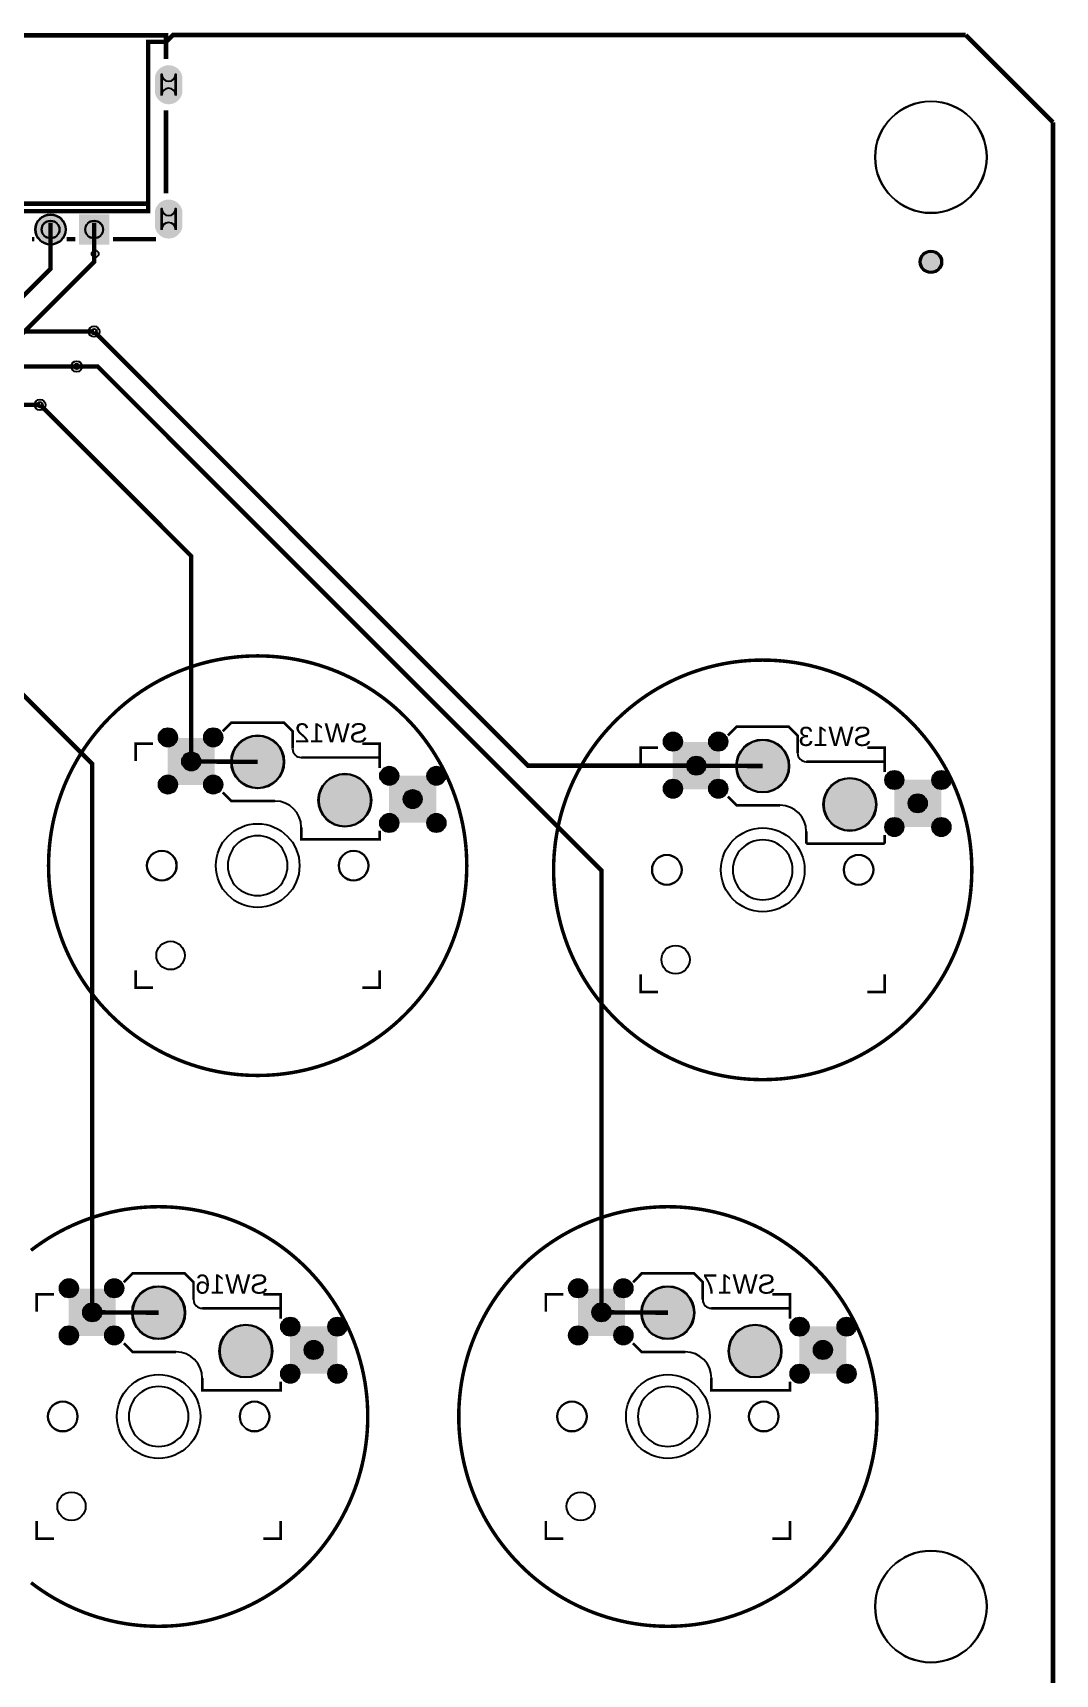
# Model space of a CAD drawing. Header units: millimetres. Extents: x 40 to 250, y -180 to -30.
# Drawn here: x 191.5 to 250.1, y -124 to -29.9 of the extents above; entities that cross this region are included whole.
import ezdxf

# ---------------------------------------------------------------- set-up
doc = ezdxf.new("R2010")
doc.units = ezdxf.units.MM
for name, color, linetype, true_color in [('BoardOutline', 7, 'Continuous', 0xff00ff), ('BottomLayer', 7, 'Continuous', 0x0000ff), ('BottomPasteMaskLayer', 7, 'Continuous', 0x800000), ('BottomSilkLayer', 7, 'Continuous', 0x808000), ('BottomSolderMaskLayer', 7, 'Continuous', 0xaa00ff), ('Document', 7, 'Continuous', 0xffffff), ('Hole', 7, 'Continuous', 0x222222), ('Multi-Layer', 7, 'Continuous', 0xc0c0c0), ('TopLayer', 7, 'Continuous', 0xff0000), ('TopPasteMaskLayer', 7, 'Continuous', 0x808080), ('TopSilkLayer', 7, 'Continuous', 0xffff00), ('TopSolderMaskLayer', 7, 'Continuous', 0x800080)]:
    doc.layers.add(name, color=color, linetype=linetype, true_color=true_color)
doc.styles.get("Standard").update_dxf_attribs({"font": 'arial.ttf'})

msp = doc.modelspace()

# ---------------------------------------------------------------- hatches: boundary and pattern name
at = {"layer": 'BottomLayer'}
for points in [[(201.871, -72.947), (199.271, -72.947), (199.271, -70.347), (201.871, -70.347)], [(230.841, -73.187), (228.241, -73.187), (228.241, -70.587), (230.841, -70.587)], [(214.571, -75.106), (211.971, -75.106), (211.971, -72.506), (214.571, -72.506)], [(243.541, -75.346), (240.941, -75.346), (240.941, -72.746), (243.541, -72.746)], [(196.191, -104.527), (193.591, -104.527), (193.591, -101.927), (196.191, -101.927)], [(225.402, -104.527), (222.801, -104.527), (222.801, -101.927), (225.402, -101.927)], [(208.891, -106.686), (206.291, -106.686), (206.291, -104.086), (208.891, -104.086)], [(238.101, -106.686), (235.501, -106.686), (235.501, -104.086), (238.101, -104.086)]]:
    msp.add_hatch(color=256, dxfattribs=at).paths.add_polyline_path(points)
at = {"layer": 'BottomPasteMaskLayer'}
for points in [[(201.871, -72.947), (199.271, -72.947), (199.271, -70.347), (201.871, -70.347)], [(230.841, -73.187), (228.241, -73.187), (228.241, -70.587), (230.841, -70.587)], [(214.571, -75.106), (211.971, -75.106), (211.971, -72.506), (214.571, -72.506)], [(243.541, -75.346), (240.941, -75.346), (240.941, -72.746), (243.541, -72.746)], [(196.191, -104.527), (193.591, -104.527), (193.591, -101.927), (196.191, -101.927)], [(225.402, -104.527), (222.801, -104.527), (222.801, -101.927), (225.402, -101.927)], [(208.891, -106.686), (206.291, -106.686), (206.291, -104.086), (208.891, -104.086)], [(238.101, -106.686), (235.501, -106.686), (235.501, -104.086), (238.101, -104.086)]]:
    msp.add_hatch(color=256, dxfattribs=at).paths.add_polyline_path(points)
at = {"layer": 'BottomSolderMaskLayer'}
for points in [[(200.05, -33.36, -0.785398), (198.5, -33.36), (198.5, -32.34, -0.785398), (200.05, -32.34)], [(200.05, -41.06, -0.785398), (198.5, -41.06), (198.5, -40.04, -0.785398), (200.05, -40.04)], [(191.625, -41.15, 1), (193.375, -41.15, 1)], [(195.875, -42.025), (194.125, -42.025), (194.125, -40.275), (195.875, -40.275)], [(242.35, -43, 1), (243.65, -43, 1)], [(198.706, -70.269, 1), (199.757, -70.269, 1)], [(201.922, -72.998), (199.221, -72.998), (199.221, -70.296), (201.922, -70.296)], [(201.306, -70.269, 1), (202.357, -70.269, 1)], [(202.856, -71.669, 1), (205.906, -71.669, 1)], [(227.676, -70.509, 1), (228.727, -70.509, 1)], [(230.892, -73.238), (228.191, -73.238), (228.191, -70.536), (230.892, -70.536)], [(230.276, -70.509, 1), (231.327, -70.509, 1)], [(231.826, -71.909, 1), (234.876, -71.909, 1)], [(200.046, -71.647, 1), (201.097, -71.647, 1)], [(229.016, -71.887, 1), (230.067, -71.887, 1)], [(198.706, -72.969, 1), (199.757, -72.969, 1)], [(201.306, -72.969, 1), (202.357, -72.969, 1)], [(207.856, -73.869, 1), (210.906, -73.869, 1)], [(211.406, -72.469, 1), (212.457, -72.469, 1)], [(214.622, -75.157), (211.921, -75.157), (211.921, -72.455), (214.622, -72.455)], [(214.106, -72.469, 1), (215.157, -72.469, 1)], [(240.376, -72.709, 1), (241.427, -72.709, 1)], [(243.076, -72.709, 1), (244.127, -72.709, 1)], [(212.746, -73.806, 1), (213.797, -73.806, 1)], [(227.676, -73.209, 1), (228.727, -73.209, 1)], [(230.276, -73.209, 1), (231.327, -73.209, 1)], [(236.826, -74.109, 1), (239.876, -74.109, 1)], [(243.592, -75.397), (240.891, -75.397), (240.891, -72.695), (243.592, -72.695)], [(241.716, -74.046, 1), (242.767, -74.046, 1)], [(211.406, -75.169, 1), (212.457, -75.169, 1)], [(214.106, -75.169, 1), (215.157, -75.169, 1)], [(240.376, -75.409, 1), (241.427, -75.409, 1)], [(243.076, -75.409, 1), (244.127, -75.409, 1)], [(193.026, -101.849, 1), (194.077, -101.849, 1)], [(195.626, -101.849, 1), (196.677, -101.849, 1)], [(222.236, -101.849, 1), (223.287, -101.849, 1)], [(224.836, -101.849, 1), (225.887, -101.849, 1)], [(196.242, -104.578), (193.541, -104.578), (193.541, -101.876), (196.242, -101.876)], [(197.176, -103.249, 1), (200.226, -103.249, 1)], [(225.452, -104.578), (222.751, -104.578), (222.751, -101.876), (225.452, -101.876)], [(226.386, -103.249, 1), (229.436, -103.249, 1)], [(194.366, -103.227, 1), (195.417, -103.227, 1)], [(223.576, -103.227, 1), (224.627, -103.227, 1)], [(193.026, -104.549, 1), (194.077, -104.549, 1)], [(195.626, -104.549, 1), (196.677, -104.549, 1)], [(202.176, -105.449, 1), (205.226, -105.449, 1)], [(205.726, -104.049, 1), (206.777, -104.049, 1)], [(208.942, -106.737), (206.241, -106.737), (206.241, -104.035), (208.942, -104.035)], [(208.426, -104.049, 1), (209.477, -104.049, 1)], [(222.236, -104.549, 1), (223.287, -104.549, 1)], [(224.836, -104.549, 1), (225.887, -104.549, 1)], [(231.386, -105.449, 1), (234.436, -105.449, 1)], [(234.936, -104.049, 1), (235.987, -104.049, 1)], [(238.152, -106.737), (235.451, -106.737), (235.451, -104.035), (238.152, -104.035)], [(237.636, -104.049, 1), (238.687, -104.049, 1)], [(207.066, -105.386, 1), (208.117, -105.386, 1)], [(236.276, -105.386, 1), (237.327, -105.386, 1)], [(205.726, -106.749, 1), (206.777, -106.749, 1)], [(208.426, -106.749, 1), (209.477, -106.749, 1)], [(234.936, -106.749, 1), (235.987, -106.749, 1)], [(237.636, -106.749, 1), (238.687, -106.749, 1)]]:
    msp.add_hatch(color=256, dxfattribs=at).paths.add_polyline_path(points)
at = {"layer": 'Multi-Layer'}
for points in [[(200.025, -33.35, -0.785398), (198.525, -33.35), (198.525, -32.35, -0.785398), (200.025, -32.35)], [(200.025, -41.05, -0.785398), (198.525, -41.05), (198.525, -40.05, -0.785398), (200.025, -40.05)], [(191.65, -41.15, 1), (193.35, -41.15, 1)], [(195.85, -42), (194.15, -42), (194.15, -40.3), (195.85, -40.3)]]:
    msp.add_hatch(color=256, dxfattribs=at).paths.add_polyline_path(points)
at = {"layer": 'TopLayer'}
for points in [[(201.872, -72.947), (199.271, -72.947), (199.271, -70.347), (201.872, -70.347)], [(230.842, -73.187), (228.242, -73.187), (228.242, -70.587), (230.842, -70.587)], [(214.571, -75.106), (211.971, -75.106), (211.971, -72.506), (214.571, -72.506)], [(243.541, -75.346), (240.942, -75.346), (240.942, -72.746), (243.541, -72.746)], [(196.192, -104.527), (193.592, -104.527), (193.592, -101.927), (196.192, -101.927)], [(225.402, -104.527), (222.802, -104.527), (222.802, -101.927), (225.402, -101.927)], [(208.891, -106.686), (206.292, -106.686), (206.292, -104.086), (208.891, -104.086)], [(238.101, -106.686), (235.502, -106.686), (235.502, -104.086), (238.101, -104.086)]]:
    msp.add_hatch(color=256, dxfattribs=at).paths.add_polyline_path(points)
at = {"layer": 'TopPasteMaskLayer'}
for points in [[(201.872, -72.947), (199.271, -72.947), (199.271, -70.347), (201.872, -70.347)], [(230.842, -73.187), (228.242, -73.187), (228.242, -70.587), (230.842, -70.587)], [(214.571, -75.106), (211.971, -75.106), (211.971, -72.506), (214.571, -72.506)], [(243.541, -75.346), (240.942, -75.346), (240.942, -72.746), (243.541, -72.746)], [(196.192, -104.527), (193.592, -104.527), (193.592, -101.927), (196.192, -101.927)], [(225.402, -104.527), (222.802, -104.527), (222.802, -101.927), (225.402, -101.927)], [(208.891, -106.686), (206.292, -106.686), (206.292, -104.086), (208.891, -104.086)], [(238.101, -106.686), (235.502, -106.686), (235.502, -104.086), (238.101, -104.086)]]:
    msp.add_hatch(color=256, dxfattribs=at).paths.add_polyline_path(points)
at = {"layer": 'TopSolderMaskLayer'}
for points in [[(200.05, -33.36, -0.785398), (198.5, -33.36), (198.5, -32.34, -0.785398), (200.05, -32.34)], [(200.05, -41.06, -0.785398), (198.5, -41.06), (198.5, -40.04, -0.785398), (200.05, -40.04)], [(191.625, -41.15, 1), (193.375, -41.15, 1)], [(195.875, -42.025), (194.125, -42.025), (194.125, -40.275), (195.875, -40.275)], [(242.35, -43, 1), (243.65, -43, 1)], [(198.706, -70.269, 1), (199.757, -70.269, 1)], [(201.922, -72.998), (199.221, -72.998), (199.221, -70.296), (201.922, -70.296)], [(201.306, -70.269, 1), (202.357, -70.269, 1)], [(202.856, -71.669, 1), (205.906, -71.669, 1)], [(227.676, -70.509, 1), (228.727, -70.509, 1)], [(230.892, -73.238), (228.191, -73.238), (228.191, -70.536), (230.892, -70.536)], [(230.276, -70.509, 1), (231.327, -70.509, 1)], [(231.826, -71.909, 1), (234.876, -71.909, 1)], [(200.046, -71.647, 1), (201.097, -71.647, 1)], [(229.016, -71.887, 1), (230.067, -71.887, 1)], [(198.706, -72.969, 1), (199.757, -72.969, 1)], [(201.306, -72.969, 1), (202.357, -72.969, 1)], [(207.856, -73.869, 1), (210.906, -73.869, 1)], [(211.406, -72.469, 1), (212.457, -72.469, 1)], [(214.622, -75.157), (211.921, -75.157), (211.921, -72.455), (214.622, -72.455)], [(214.106, -72.469, 1), (215.157, -72.469, 1)], [(240.376, -72.709, 1), (241.427, -72.709, 1)], [(243.076, -72.709, 1), (244.127, -72.709, 1)], [(212.746, -73.806, 1), (213.797, -73.806, 1)], [(227.676, -73.209, 1), (228.727, -73.209, 1)], [(230.276, -73.209, 1), (231.327, -73.209, 1)], [(236.826, -74.109, 1), (239.876, -74.109, 1)], [(243.592, -75.397), (240.891, -75.397), (240.891, -72.695), (243.592, -72.695)], [(241.716, -74.046, 1), (242.767, -74.046, 1)], [(211.406, -75.169, 1), (212.457, -75.169, 1)], [(214.106, -75.169, 1), (215.157, -75.169, 1)], [(240.376, -75.409, 1), (241.427, -75.409, 1)], [(243.076, -75.409, 1), (244.127, -75.409, 1)], [(193.026, -101.849, 1), (194.077, -101.849, 1)], [(195.626, -101.849, 1), (196.677, -101.849, 1)], [(222.236, -101.849, 1), (223.287, -101.849, 1)], [(224.836, -101.849, 1), (225.887, -101.849, 1)], [(196.242, -104.578), (193.541, -104.578), (193.541, -101.876), (196.242, -101.876)], [(197.176, -103.249, 1), (200.226, -103.249, 1)], [(225.452, -104.578), (222.751, -104.578), (222.751, -101.876), (225.452, -101.876)], [(226.386, -103.249, 1), (229.436, -103.249, 1)], [(194.366, -103.227, 1), (195.417, -103.227, 1)], [(223.576, -103.227, 1), (224.627, -103.227, 1)], [(193.026, -104.549, 1), (194.077, -104.549, 1)], [(195.626, -104.549, 1), (196.677, -104.549, 1)], [(202.176, -105.449, 1), (205.226, -105.449, 1)], [(205.726, -104.049, 1), (206.777, -104.049, 1)], [(208.942, -106.737), (206.241, -106.737), (206.241, -104.035), (208.942, -104.035)], [(208.426, -104.049, 1), (209.477, -104.049, 1)], [(222.236, -104.549, 1), (223.287, -104.549, 1)], [(224.836, -104.549, 1), (225.887, -104.549, 1)], [(231.386, -105.449, 1), (234.436, -105.449, 1)], [(234.936, -104.049, 1), (235.987, -104.049, 1)], [(238.152, -106.737), (235.451, -106.737), (235.451, -104.035), (238.152, -104.035)], [(237.636, -104.049, 1), (238.687, -104.049, 1)], [(207.066, -105.386, 1), (208.117, -105.386, 1)], [(236.276, -105.386, 1), (237.327, -105.386, 1)], [(205.726, -106.749, 1), (206.777, -106.749, 1)], [(208.426, -106.749, 1), (209.477, -106.749, 1)], [(234.936, -106.749, 1), (235.987, -106.749, 1)], [(237.636, -106.749, 1), (238.687, -106.749, 1)]]:
    msp.add_hatch(color=256, dxfattribs=at).paths.add_polyline_path(points)

# ---------------------------------------------------------------- linework, layer by layer
at = {"layer": 'BoardOutline', "const_width": 0.254}
for points in [[(245, -30), (199.516, -30), (199.12, -30.396)], [(245, -30), (250, -35)], [(199.12, -30.396), (198.104, -30.396), (198.104, -39.667), (184.769, -39.667), (184.769, -30.396), (183.88, -30.396)], [(184.769, -30.396), (184.769, -40.1), (198.1, -40.1), (198.1, -30.396)], [(198.104, -30.396), (199.12, -30.396)], [(250, -35), (250, -175)]]:
    msp.add_lwpolyline(points, dxfattribs=at)
at = {"layer": 'BottomLayer', "const_width": 0.254}
for points in [[(181.9, -47), (195, -47)], [(181.9, -49), (194, -49)], [(181.9, -51.2), (191.9, -51.2)]]:
    msp.add_lwpolyline(points, dxfattribs=at)
at = {"layer": 'BottomSilkLayer'}
for points, const_width in [([(202.381, -69.919), (202.881, -69.419), (205.881, -69.419), (206.381, -69.919), (206.381, -70.919)], 0.15), ([(231.351, -70.159), (231.851, -69.659), (234.851, -69.659), (235.351, -70.159), (235.351, -71.159)], 0.15), ([(211.381, -72.019), (211.381, -71.419), (206.881, -71.419)], 0.15), ([(240.351, -72.259), (240.351, -71.659), (235.851, -71.659)], 0.15), ([(202.007, -73.222), (202.007, -73.021), (201.961, -73.021)], 0.05), ([(202.381, -73.419), (202.881, -73.919), (205.381, -73.919)], 0.15), ([(230.977, -73.462), (230.977, -73.261), (230.931, -73.261)], 0.05), ([(231.351, -73.659), (231.851, -74.159), (234.351, -74.159)], 0.15), ([(211.758, -75.147), (211.758, -75.122), (211.854, -75.122), (211.857, -75.122)], 0.05), ([(206.881, -75.419), (206.881, -76.119), (211.381, -76.119), (211.381, -75.619)], 0.15), ([(235.851, -75.659), (235.851, -76.359)], 0.15), ([(240.351, -76.359), (240.351, -75.859)], 0.15), ([(240.728, -75.387), (240.728, -75.362), (240.824, -75.362), (240.827, -75.362)], 0.05), ([(235.851, -76.359), (240.351, -76.359)], 0.15), ([(196.701, -101.499), (197.201, -100.999), (200.201, -100.999), (200.701, -101.499), (200.701, -102.499)], 0.15), ([(225.911, -101.499), (226.411, -100.999), (229.411, -100.999), (229.911, -101.499), (229.911, -102.499)], 0.15), ([(205.701, -103.599), (205.701, -102.999), (201.201, -102.999)], 0.15), ([(234.911, -103.599), (234.911, -102.999), (230.411, -102.999)], 0.15), ([(196.327, -104.802), (196.327, -104.601), (196.281, -104.601)], 0.05), ([(196.701, -104.999), (197.201, -105.499), (199.701, -105.499)], 0.15), ([(225.537, -104.802), (225.537, -104.601), (225.491, -104.601)], 0.05), ([(225.911, -104.999), (226.411, -105.499), (228.911, -105.499)], 0.15), ([(201.201, -106.999), (201.201, -107.699), (205.701, -107.699), (205.701, -107.199)], 0.15), ([(206.078, -106.727), (206.078, -106.701), (206.174, -106.701), (206.177, -106.701)], 0.05), ([(230.411, -106.999), (230.411, -107.699), (234.911, -107.699), (234.911, -107.199)], 0.15), ([(235.288, -106.727), (235.288, -106.701), (235.384, -106.701), (235.387, -106.701)], 0.05)]:
    msp.add_lwpolyline(points, dxfattribs=dict(at, const_width=const_width))
for centre, radius, start, end in [((243, -37.004), 3.2, 0.07049, 359.92951), ((204.381, -71.671), 1.5, 0.06792, 359.93208), ((233.351, -71.911), 1.5, 0.06792, 359.93208), ((206.881, -70.919), 0.5, 180, 270), ((235.851, -71.159), 0.5, 180, 270), ((209.381, -73.871), 1.5, 0.07277, 359.92723), ((238.351, -74.111), 1.5, 0.07277, 359.92723), ((205.381, -75.419), 1.5, 0, 90), ((234.351, -75.659), 1.5, 360, 90), ((204.381, -77.621), 1.715, 0.06791, 359.93209), ((233.351, -77.861), 1.715, 0.06791, 359.93209), ((198.881, -77.621), 0.851, 0.14538, 359.85462), ((209.881, -77.621), 0.851, 0.14538, 359.85462), ((227.851, -77.861), 0.851, 0.14538, 359.85462), ((238.851, -77.861), 0.851, 0.14538, 359.85462), ((198.701, -103.251), 1.5, 0.06792, 359.93208), ((201.201, -102.499), 0.5, 180, 270), ((227.911, -103.251), 1.5, 0.06792, 359.93208), ((230.411, -102.499), 0.5, 180, 270), ((203.701, -105.451), 1.5, 0.07277, 359.92723), ((232.911, -105.451), 1.5, 0.07277, 359.92723), ((199.701, -106.999), 1.5, 360, 90), ((228.911, -106.999), 1.5, 360, 90), ((198.701, -109.201), 1.715, 0.06791, 359.93209), ((227.911, -109.201), 1.715, 0.06791, 359.93209), ((193.201, -109.201), 0.851, 0.14538, 359.85462), ((204.201, -109.201), 0.851, 0.14538, 359.85462), ((222.411, -109.201), 0.851, 0.14538, 359.85462), ((233.411, -109.201), 0.851, 0.14538, 359.85462), ((243, -120.1), 3.2, 0.07049, 359.92951)]:
    msp.add_arc(centre, radius, start, end, dxfattribs=at)
at = {"layer": 'BottomSolderMaskLayer'}
for points in [[(198.862, -33.462), (198.862, -32.238)], [(199.688, -33.462), (199.688, -32.238)], [(198.862, -41.162), (198.862, -39.938)], [(199.688, -41.162), (199.688, -39.938)]]:
    msp.add_lwpolyline(points, close=True, dxfattribs=at)
for centre, radius in [((192.5, -41.15), 0.875), ((192.5, -41.15), 0.515), ((195, -41.15), 0.515), ((243, -43), 0.65), ((243, -43), 0.65), ((199.231, -70.269), 0.525), ((199.232, -70.269), 0.263), ((201.831, -70.269), 0.525), ((201.832, -70.269), 0.263), ((204.382, -71.669), 1.525), ((204.381, -71.669), 1.525), ((228.201, -70.509), 0.525), ((228.202, -70.509), 0.263), ((230.801, -70.509), 0.525), ((230.802, -70.509), 0.263), ((233.352, -71.909), 1.525), ((233.351, -71.909), 1.525), ((200.572, -71.647), 0.525), ((200.572, -71.647), 0.263), ((229.542, -71.887), 0.525), ((199.231, -72.969), 0.525), ((201.831, -72.969), 0.525), ((209.382, -73.869), 1.525), ((209.381, -73.869), 1.525), ((211.931, -72.469), 0.525), ((211.932, -72.469), 0.263), ((214.631, -72.469), 0.525), ((214.632, -72.469), 0.263), ((229.542, -71.887), 0.263), ((240.901, -72.709), 0.525), ((240.902, -72.709), 0.263), ((243.601, -72.709), 0.525), ((243.602, -72.709), 0.263), ((199.232, -72.969), 0.263), ((201.832, -72.969), 0.263), ((213.271, -73.806), 0.525), ((228.201, -73.209), 0.525), ((228.202, -73.209), 0.263), ((230.801, -73.209), 0.525), ((230.802, -73.209), 0.263), ((238.352, -74.109), 1.525), ((238.351, -74.109), 1.525), ((213.272, -73.806), 0.263), ((242.241, -74.046), 0.525), ((242.242, -74.046), 0.263), ((211.931, -75.169), 0.525), ((211.932, -75.169), 0.263), ((214.631, -75.169), 0.525), ((214.632, -75.169), 0.263), ((240.901, -75.409), 0.525), ((240.902, -75.409), 0.263), ((243.601, -75.409), 0.525), ((243.602, -75.409), 0.263), ((193.551, -101.849), 0.525), ((193.552, -101.849), 0.263), ((196.151, -101.849), 0.525), ((196.152, -101.849), 0.263), ((222.761, -101.849), 0.525), ((222.762, -101.849), 0.263), ((225.361, -101.849), 0.525), ((225.362, -101.849), 0.263), ((198.702, -103.249), 1.525), ((198.701, -103.249), 1.525), ((227.912, -103.249), 1.525), ((227.911, -103.249), 1.525), ((194.892, -103.227), 0.525), ((194.892, -103.227), 0.263), ((224.102, -103.227), 0.525), ((224.102, -103.227), 0.263), ((193.551, -104.549), 0.525), ((193.552, -104.549), 0.263), ((196.151, -104.549), 0.525), ((196.152, -104.549), 0.263), ((203.702, -105.449), 1.525), ((203.701, -105.449), 1.525), ((206.251, -104.049), 0.525), ((206.252, -104.049), 0.263), ((208.951, -104.049), 0.525), ((208.952, -104.049), 0.263), ((222.761, -104.549), 0.525), ((222.762, -104.549), 0.263), ((225.361, -104.549), 0.525), ((225.362, -104.549), 0.263), ((232.912, -105.449), 1.525), ((232.911, -105.449), 1.525), ((235.462, -104.049), 0.525), ((235.462, -104.049), 0.263), ((238.161, -104.049), 0.525), ((238.162, -104.049), 0.263), ((207.591, -105.386), 0.525), ((207.592, -105.386), 0.263), ((236.801, -105.386), 0.525), ((236.802, -105.386), 0.263), ((206.251, -106.749), 0.525), ((208.951, -106.749), 0.525), ((235.462, -106.749), 0.525), ((238.161, -106.749), 0.525), ((206.252, -106.749), 0.263), ((208.952, -106.749), 0.263), ((235.462, -106.749), 0.263), ((238.162, -106.749), 0.263)]:
    msp.add_circle(centre, radius, dxfattribs=at)
for centre, radius, start, end in [((199.275, -32.238), 0.413, 180, 360), ((199.275, -33.462), 0.413, 360, 180), ((243, -37.004), 3.2, 0.07049, 359.92951), ((199.275, -39.938), 0.413, 180, 360), ((199.275, -41.162), 0.413, 360, 180), ((204.381, -71.671), 1.5, 0.06792, 359.93208), ((233.351, -71.911), 1.5, 0.06792, 359.93208), ((209.381, -73.871), 1.5, 0.07277, 359.92723), ((238.351, -74.111), 1.5, 0.07277, 359.92723), ((204.381, -77.621), 1.715, 0.06791, 359.93209), ((233.351, -77.861), 1.715, 0.06791, 359.93209), ((198.881, -77.621), 0.851, 0.14538, 359.85462), ((209.881, -77.621), 0.851, 0.14538, 359.85462), ((227.851, -77.861), 0.851, 0.14538, 359.85462), ((238.851, -77.861), 0.851, 0.14538, 359.85462), ((198.701, -103.251), 1.5, 0.06792, 359.93208), ((227.911, -103.251), 1.5, 0.06792, 359.93208), ((203.701, -105.451), 1.5, 0.07277, 359.92723), ((232.911, -105.451), 1.5, 0.07277, 359.92723), ((198.701, -109.201), 1.715, 0.06791, 359.93209), ((227.911, -109.201), 1.715, 0.06791, 359.93209), ((193.201, -109.201), 0.851, 0.14538, 359.85462), ((204.201, -109.201), 0.851, 0.14538, 359.85462), ((222.411, -109.201), 0.851, 0.14538, 359.85462), ((233.411, -109.201), 0.851, 0.14538, 359.85462), ((243, -120.1), 3.2, 0.07049, 359.92951)]:
    msp.add_arc(centre, radius, start, end, dxfattribs=at)
at = {"layer": 'Document'}
msp.add_circle((195.06, -42.545), 0.2, dxfattribs=at)
at = {"layer": 'Hole'}
for centre, radius in [((243, -37), 3.2), ((195, -47), 0.155), ((194, -49), 0.155), ((191.9, -51.2), 0.155), ((204.382, -77.619), 2.4), ((233.352, -77.859), 2.4), ((198.882, -77.619), 0.851), ((209.882, -77.619), 0.851), ((227.852, -77.859), 0.851), ((238.852, -77.859), 0.851), ((199.382, -82.769), 0.812), ((228.352, -83.009), 0.812), ((198.702, -109.199), 2.4), ((227.912, -109.199), 2.4), ((193.202, -109.199), 0.851), ((204.202, -109.199), 0.851), ((222.412, -109.199), 0.851), ((233.412, -109.199), 0.851), ((193.702, -114.348), 0.812), ((222.912, -114.348), 0.812), ((243, -120.1), 3.2)]:
    msp.add_circle(centre, radius, dxfattribs=at)
at = {"layer": 'Multi-Layer'}
for points in [[(198.875, -33.45), (198.875, -32.25)], [(199.675, -33.45), (199.675, -32.25)], [(198.875, -41.15), (198.875, -39.95)], [(199.675, -41.15), (199.675, -39.95)]]:
    msp.add_lwpolyline(points, close=True, dxfattribs=at)
for centre, radius in [((243, -37), 3.2), ((192.5, -41.15), 0.85), ((192.5, -41.15), 0.5), ((195, -41.15), 0.5), ((243, -43), 0.576), ((243, -43), 0.576), ((195, -47), 0.31), ((194, -49), 0.31), ((191.9, -51.2), 0.31), ((199.231, -70.269), 0.5), ((199.232, -70.269), 0.25), ((201.831, -70.269), 0.5), ((201.832, -70.269), 0.25), ((204.381, -71.669), 1.5), ((204.382, -71.669), 1.5), ((228.201, -70.509), 0.5), ((228.202, -70.509), 0.25), ((230.801, -70.509), 0.5), ((230.802, -70.509), 0.25), ((233.351, -71.909), 1.5), ((233.352, -71.909), 1.5), ((200.572, -71.647), 0.5), ((200.572, -71.647), 0.25), ((229.542, -71.887), 0.5), ((209.381, -73.869), 1.5), ((209.382, -73.869), 1.5), ((211.931, -72.469), 0.5), ((211.932, -72.469), 0.25), ((214.631, -72.469), 0.5), ((214.632, -72.469), 0.25), ((229.542, -71.887), 0.25), ((240.901, -72.709), 0.5), ((243.601, -72.709), 0.5), ((199.231, -72.969), 0.5), ((199.232, -72.969), 0.25), ((201.831, -72.969), 0.5), ((201.832, -72.969), 0.25), ((213.271, -73.806), 0.5), ((228.201, -73.209), 0.5), ((228.202, -73.209), 0.25), ((230.801, -73.209), 0.5), ((230.802, -73.209), 0.25), ((238.351, -74.109), 1.5), ((238.352, -74.109), 1.5), ((240.902, -72.709), 0.25), ((243.602, -72.709), 0.25), ((213.272, -73.806), 0.25), ((242.241, -74.046), 0.5), ((242.242, -74.046), 0.25), ((204.382, -77.619), 2.4), ((211.931, -75.169), 0.5), ((211.932, -75.169), 0.25), ((214.631, -75.169), 0.5), ((214.632, -75.169), 0.25), ((240.901, -75.409), 0.5), ((240.902, -75.409), 0.25), ((243.601, -75.409), 0.5), ((243.602, -75.409), 0.25), ((233.352, -77.859), 2.4), ((198.882, -77.619), 0.851), ((209.882, -77.619), 0.851), ((227.852, -77.859), 0.851), ((238.852, -77.859), 0.851), ((199.382, -82.769), 0.812), ((228.352, -83.009), 0.812), ((193.551, -101.849), 0.5), ((193.552, -101.849), 0.25), ((196.151, -101.849), 0.5), ((196.152, -101.849), 0.25), ((222.761, -101.849), 0.5), ((222.762, -101.849), 0.25), ((225.361, -101.849), 0.5), ((225.362, -101.849), 0.25), ((198.701, -103.249), 1.5), ((198.702, -103.249), 1.5), ((227.911, -103.249), 1.5), ((227.912, -103.249), 1.5), ((194.892, -103.227), 0.5), ((194.892, -103.227), 0.25), ((224.102, -103.227), 0.5), ((224.102, -103.227), 0.25), ((193.551, -104.549), 0.5), ((193.552, -104.549), 0.25), ((196.151, -104.549), 0.5), ((196.152, -104.549), 0.25), ((203.701, -105.449), 1.5), ((203.702, -105.449), 1.5), ((206.251, -104.049), 0.5), ((206.252, -104.049), 0.25), ((208.951, -104.049), 0.5), ((208.952, -104.049), 0.25), ((222.761, -104.549), 0.5), ((222.762, -104.549), 0.25), ((225.361, -104.549), 0.5), ((225.362, -104.549), 0.25), ((232.911, -105.449), 1.5), ((232.912, -105.449), 1.5), ((235.462, -104.049), 0.5), ((235.462, -104.049), 0.25), ((238.161, -104.049), 0.5), ((238.162, -104.049), 0.25), ((207.591, -105.386), 0.5), ((207.592, -105.386), 0.25), ((236.801, -105.386), 0.5), ((236.802, -105.386), 0.25), ((206.251, -106.749), 0.5), ((208.951, -106.749), 0.5), ((235.462, -106.749), 0.5), ((238.161, -106.749), 0.5), ((198.702, -109.199), 2.4), ((206.252, -106.749), 0.25), ((208.952, -106.749), 0.25), ((227.912, -109.199), 2.4), ((235.462, -106.749), 0.25), ((238.162, -106.749), 0.25), ((193.202, -109.199), 0.851), ((204.202, -109.199), 0.851), ((222.412, -109.199), 0.851), ((233.412, -109.199), 0.851), ((193.702, -114.348), 0.812), ((222.912, -114.348), 0.812), ((243, -120.1), 3.2)]:
    msp.add_circle(centre, radius, dxfattribs=at)
for centre, start, end in [((199.275, -32.25), 180, 360), ((199.275, -33.45), 360, 180), ((199.275, -39.95), 180, 360), ((199.275, -41.15), 360, 180)]:
    msp.add_arc(centre, 0.4, start, end, dxfattribs=at)
at = {"layer": 'TopLayer', "const_width": 0.254}
for points in [[(192.5, -40.75), (192.5, -43.4), (190.5, -45.4), (182.3, -45.4), (176, -39.1), (162.5, -39.1), (156.1, -32.7), (146, -32.7), (144.3, -34.4), (136.762, -34.4), (136.653, -34.29)], [(195, -40.75), (195, -43), (185, -53), (179.7, -53), (159, -73.7)], [(195, -47), (219.887, -71.887), (229.542, -71.887)], [(194, -49), (195.2, -49), (224.102, -77.902), (224.102, -103.227)], [(191.9, -51.2), (200.572, -59.872), (200.572, -71.647)], [(189.2, -66.1), (194.892, -71.792), (194.892, -103.227)], [(200.572, -71.647), (204.381, -71.669)], [(229.542, -71.887), (233.351, -71.909)], [(194.892, -103.227), (198.701, -103.249)], [(224.102, -103.227), (227.911, -103.249)]]:
    msp.add_lwpolyline(points, dxfattribs=at)
at = {"layer": 'TopSilkLayer'}
for points, const_width in [([(199.12, -31.381), (199.12, -30.015), (183.88, -30.015), (183.88, -31.381)], 0.254), ([(199.12, -39.081), (199.12, -34.319)], 0.254), ([(191.569, -41.699), (191.431, -41.699)], 0.254), ([(193.919, -41.699), (193.431, -41.699)], 0.254), ([(198.54, -41.699), (196.081, -41.699)], 0.254), ([(192.445, -76.423), (192.491, -76.028), (192.55, -75.637), (192.621, -75.248), (192.705, -74.864), (192.801, -74.483), (192.909, -74.106), (193.029, -73.734), (193.161, -73.367), (193.304, -73.004), (193.46, -72.646), (193.626, -72.294), (193.804, -71.948), (193.992, -71.608), (194.192, -71.274), (194.402, -70.946), (194.623, -70.626), (194.854, -70.312), (195.096, -70.006), (195.347, -69.708), (195.609, -69.417), (195.88, -69.135), (196.161, -68.861), (196.451, -68.596), (196.751, -68.34), (197.06, -68.093), (197.377, -67.856), (197.704, -67.629), (198.039, -67.412), (198.383, -67.205), (198.733, -67.01), (199.088, -66.828), (199.448, -66.658), (199.811, -66.5), (200.179, -66.356), (200.55, -66.224), (200.924, -66.104), (201.301, -65.997), (201.68, -65.902), (202.062, -65.821), (202.445, -65.751), (202.83, -65.695), (203.217, -65.651), (203.604, -65.619), (203.992, -65.6), (204.38, -65.594), (204.768, -65.6), (205.156, -65.619), (205.544, -65.651), (205.93, -65.695), (206.315, -65.751), (206.698, -65.821), (207.08, -65.902), (207.46, -65.997), (207.836, -66.104), (208.211, -66.224), (208.581, -66.356), (208.949, -66.5), (209.312, -66.658), (209.672, -66.828)], 0.2), ([(221.415, -76.663), (221.461, -76.268), (221.52, -75.877), (221.591, -75.488), (221.675, -75.104), (221.771, -74.723), (221.879, -74.346), (221.999, -73.974), (222.131, -73.607), (222.275, -73.244), (222.43, -72.886), (222.596, -72.534), (222.774, -72.188), (222.962, -71.848), (223.162, -71.514), (223.372, -71.186), (223.593, -70.866), (223.824, -70.552), (224.066, -70.246), (224.317, -69.948), (224.579, -69.657), (224.85, -69.375), (225.131, -69.101), (225.421, -68.836), (225.721, -68.58), (226.03, -68.334), (226.347, -68.097), (226.674, -67.869), (227.009, -67.652), (227.353, -67.446), (227.703, -67.25), (228.058, -67.068), (228.418, -66.898), (228.782, -66.74), (229.149, -66.596), (229.52, -66.464), (229.894, -66.344), (230.271, -66.237), (230.65, -66.142), (231.032, -66.061), (231.415, -65.991), (231.8, -65.935), (232.187, -65.891), (232.574, -65.859), (232.962, -65.84), (233.35, -65.834), (233.738, -65.84), (234.126, -65.859), (234.514, -65.891), (234.9, -65.935), (235.285, -65.991), (235.668, -66.061), (236.05, -66.142), (236.43, -66.237), (236.806, -66.344), (237.181, -66.464), (237.551, -66.596), (237.919, -66.74), (238.282, -66.898), (238.642, -67.068)], 0.2), ([(209.672, -66.828), (210.027, -67.01), (210.378, -67.205), (210.721, -67.412), (211.057, -67.629), (211.383, -67.856), (211.701, -68.093), (212.01, -68.34), (212.309, -68.596), (212.599, -68.861), (212.88, -69.135), (213.152, -69.417), (213.413, -69.708), (213.665, -70.006), (213.906, -70.312), (214.137, -70.626), (214.358, -70.946), (214.568, -71.274), (214.768, -71.608), (214.957, -71.948), (215.134, -72.294), (215.301, -72.646), (215.456, -73.004), (215.599, -73.367), (215.731, -73.734), (215.852, -74.106), (215.96, -74.483), (216.056, -74.864), (216.139, -75.248), (216.211, -75.637), (216.269, -76.028), (216.315, -76.423)], 0.2), ([(238.642, -67.068), (238.997, -67.25), (239.348, -67.446), (239.691, -67.652), (240.027, -67.869), (240.353, -68.097), (240.671, -68.334), (240.98, -68.58), (241.279, -68.836), (241.569, -69.101), (241.85, -69.375), (242.122, -69.657), (242.383, -69.948), (242.635, -70.246), (242.876, -70.552), (243.107, -70.866), (243.328, -71.186), (243.538, -71.514), (243.738, -71.848), (243.927, -72.188), (244.104, -72.534), (244.271, -72.886), (244.426, -73.244), (244.569, -73.607), (244.701, -73.974), (244.822, -74.346), (244.93, -74.723), (245.026, -75.104), (245.109, -75.488), (245.181, -75.877), (245.239, -76.268), (245.285, -76.663)], 0.2), ([(197.381, -71.619), (197.381, -70.619), (198.381, -70.619)], 0.15), ([(210.381, -70.619), (211.381, -70.619), (211.381, -71.619)], 0.15), ([(226.351, -71.859), (226.351, -70.859), (227.351, -70.859)], 0.15), ([(239.351, -70.859), (240.351, -70.859), (240.351, -71.859)], 0.15), ([(216.315, -76.423), (216.348, -76.82), (216.368, -77.219), (216.375, -77.621), (216.368, -78.023), (216.348, -78.423), (216.315, -78.82), (216.269, -79.214), (216.211, -79.606), (216.139, -79.994), (216.056, -80.378), (215.96, -80.759), (215.852, -81.136), (215.731, -81.508), (215.599, -81.876), (215.456, -82.239), (215.301, -82.596), (215.134, -82.948), (214.957, -83.295), (214.768, -83.635), (214.568, -83.969), (214.358, -84.296), (214.137, -84.617), (213.906, -84.93), (213.665, -85.236), (213.413, -85.535), (213.152, -85.825), (212.88, -86.107), (212.599, -86.381), (212.309, -86.646), (212.01, -86.902), (211.701, -87.149), (211.383, -87.386), (211.057, -87.613), (210.721, -87.83), (210.378, -88.037), (210.027, -88.232), (209.672, -88.415), (209.312, -88.585), (208.949, -88.742), (208.581, -88.887), (208.211, -89.019), (207.836, -89.139), (207.46, -89.246), (207.08, -89.34), (206.698, -89.422), (206.315, -89.491), (205.93, -89.548), (205.544, -89.592), (205.156, -89.623), (204.768, -89.642), (204.38, -89.648), (203.992, -89.642), (203.604, -89.623), (203.217, -89.592), (202.83, -89.548), (202.445, -89.491), (202.062, -89.422), (201.68, -89.34), (201.301, -89.246), (200.924, -89.139), (200.55, -89.019), (200.179, -88.887), (199.811, -88.742), (199.448, -88.585), (199.088, -88.415), (198.733, -88.232), (198.383, -88.037), (198.039, -87.83), (197.704, -87.613), (197.377, -87.386), (197.06, -87.149), (196.751, -86.902), (196.451, -86.646), (196.161, -86.381), (195.88, -86.107), (195.609, -85.825), (195.347, -85.535), (195.096, -85.236), (194.854, -84.93), (194.623, -84.617), (194.402, -84.296), (194.192, -83.969), (193.992, -83.635), (193.804, -83.295), (193.626, -82.948), (193.46, -82.596), (193.304, -82.239), (193.161, -81.876), (193.029, -81.508), (192.909, -81.136), (192.801, -80.759), (192.705, -80.378), (192.621, -79.994), (192.55, -79.606), (192.491, -79.214), (192.445, -78.82), (192.412, -78.423), (192.392, -78.023), (192.386, -77.621), (192.392, -77.219), (192.412, -76.82), (192.445, -76.423)], 0.2), ([(245.285, -76.663), (245.318, -77.06), (245.338, -77.459), (245.345, -77.861), (245.338, -78.263), (245.318, -78.663), (245.285, -79.06), (245.239, -79.454), (245.181, -79.846), (245.109, -80.234), (245.026, -80.618), (244.93, -80.999), (244.822, -81.376), (244.701, -81.748), (244.569, -82.116), (244.426, -82.479), (244.271, -82.836), (244.104, -83.188), (243.927, -83.535), (243.738, -83.875), (243.538, -84.209), (243.328, -84.536), (243.107, -84.857), (242.876, -85.17), (242.635, -85.477), (242.383, -85.775), (242.122, -86.065), (241.85, -86.347), (241.569, -86.621), (241.279, -86.886), (240.98, -87.142), (240.671, -87.389), (240.353, -87.626), (240.027, -87.853), (239.691, -88.07), (239.348, -88.277), (238.997, -88.472), (238.642, -88.655), (238.282, -88.825), (237.919, -88.982), (237.551, -89.127), (237.181, -89.259), (236.806, -89.379), (236.43, -89.486), (236.05, -89.58), (235.668, -89.662), (235.285, -89.731), (234.9, -89.788), (234.514, -89.832), (234.126, -89.863), (233.738, -89.882), (233.35, -89.888), (232.962, -89.882), (232.574, -89.863), (232.187, -89.832), (231.8, -89.788), (231.415, -89.731), (231.032, -89.662), (230.65, -89.58), (230.271, -89.486), (229.894, -89.379), (229.52, -89.259), (229.149, -89.127), (228.782, -88.982), (228.418, -88.825), (228.058, -88.655), (227.703, -88.472), (227.353, -88.277), (227.009, -88.07), (226.674, -87.853), (226.347, -87.626), (226.03, -87.389), (225.721, -87.142), (225.421, -86.886), (225.131, -86.621), (224.85, -86.347), (224.579, -86.065), (224.317, -85.775), (224.066, -85.477), (223.824, -85.17), (223.593, -84.857), (223.372, -84.536), (223.162, -84.209), (222.962, -83.875), (222.774, -83.535), (222.596, -83.188), (222.43, -82.836), (222.275, -82.479), (222.131, -82.116), (221.999, -81.748), (221.879, -81.376), (221.771, -80.999), (221.675, -80.618), (221.591, -80.234), (221.52, -79.846), (221.461, -79.454), (221.415, -79.06), (221.382, -78.663), (221.362, -78.263), (221.356, -77.861), (221.362, -77.459), (221.382, -77.06), (221.415, -76.663)], 0.2), ([(198.381, -84.619), (197.381, -84.619), (197.381, -83.619)], 0.15), ([(210.381, -84.619), (211.381, -84.619), (211.381, -83.619)], 0.15), ([(227.351, -84.859), (226.351, -84.859), (226.351, -83.859)], 0.15), ([(239.351, -84.859), (240.351, -84.859), (240.351, -83.859)], 0.15), ([(191.38, -99.673), (191.697, -99.436), (192.024, -99.209), (192.359, -98.992), (192.703, -98.785), (193.053, -98.59), (193.408, -98.408), (193.768, -98.238), (194.132, -98.08), (194.499, -97.935), (194.87, -97.803), (195.244, -97.684), (195.621, -97.577), (196, -97.482), (196.382, -97.401), (196.765, -97.331), (197.15, -97.275), (197.537, -97.231), (197.924, -97.199), (198.312, -97.18), (198.7, -97.174), (199.088, -97.18), (199.476, -97.199), (199.864, -97.231), (200.25, -97.275), (200.635, -97.331), (201.018, -97.401), (201.4, -97.482), (201.78, -97.577), (202.156, -97.684), (202.531, -97.803), (202.901, -97.935), (203.269, -98.08), (203.632, -98.238), (203.992, -98.408), (203.992, -98.408), (204.347, -98.59), (204.698, -98.785), (205.041, -98.992), (205.377, -99.209), (205.703, -99.436), (206.021, -99.673), (206.33, -99.92), (206.629, -100.176), (206.919, -100.441), (207.2, -100.715), (207.472, -100.997), (207.733, -101.288), (207.985, -101.586), (208.226, -101.892), (208.457, -102.205), (208.678, -102.526), (208.888, -102.853), (209.088, -103.187), (209.277, -103.528), (209.454, -103.874), (209.621, -104.226), (209.776, -104.584), (209.919, -104.946), (210.052, -105.314), (210.172, -105.686), (210.28, -106.063), (210.376, -106.444), (210.459, -106.828), (210.531, -107.217), (210.589, -107.608), (210.635, -108.003), (210.668, -108.4), (210.688, -108.799), (210.695, -109.201), (210.688, -109.603), (210.668, -110.003), (210.635, -110.4), (210.589, -110.794), (210.531, -111.186), (210.459, -111.574), (210.376, -111.958), (210.28, -112.339), (210.172, -112.716), (210.052, -113.088), (209.919, -113.456), (209.776, -113.819), (209.621, -114.176), (209.454, -114.528), (209.277, -114.875), (209.088, -115.215), (208.888, -115.549), (208.678, -115.876), (208.457, -116.197), (208.226, -116.51), (207.985, -116.816), (207.733, -117.115), (207.472, -117.405), (207.2, -117.687), (206.919, -117.961), (206.629, -118.226), (206.33, -118.482), (206.021, -118.729), (205.703, -118.966), (205.377, -119.193), (205.041, -119.41), (204.698, -119.617), (204.347, -119.812), (203.992, -119.995), (203.632, -120.165), (203.269, -120.322), (202.901, -120.467), (202.531, -120.599), (202.156, -120.719), (201.78, -120.826), (201.4, -120.92), (201.018, -121.002), (200.635, -121.071), (200.25, -121.128), (199.864, -121.172), (199.476, -121.203), (199.088, -121.222), (198.7, -121.228), (198.312, -121.222), (197.924, -121.203), (197.537, -121.172), (197.15, -121.128), (196.765, -121.071), (196.382, -121.002), (196, -120.92), (195.621, -120.826), (195.244, -120.719), (194.87, -120.599), (194.499, -120.467), (194.132, -120.322), (193.768, -120.165), (193.408, -119.995), (193.053, -119.812), (192.703, -119.617), (192.359, -119.41), (192.024, -119.193), (191.697, -118.966), (191.38, -118.729)], 0.2), ([(191.701, -103.199), (191.701, -102.199), (192.701, -102.199)], 0.15), ([(204.701, -102.199), (205.701, -102.199), (205.701, -103.199)], 0.15), ([(220.911, -103.199), (220.911, -102.199), (221.911, -102.199)], 0.15), ([(233.911, -102.199), (234.911, -102.199), (234.911, -103.199)], 0.15), ([(192.701, -116.199), (191.701, -116.199), (191.701, -115.199)], 0.15), ([(204.701, -116.199), (205.701, -116.199), (205.701, -115.199)], 0.15), ([(221.911, -116.199), (220.911, -116.199), (220.911, -115.199)], 0.15), ([(233.911, -116.199), (234.911, -116.199), (234.911, -115.199)], 0.15)]:
    msp.add_lwpolyline(points, dxfattribs=dict(at, const_width=const_width))
at = {"layer": 'TopSilkLayer', "const_width": 0.2}
msp.add_lwpolyline([(233.202, -98.408), (233.557, -98.59), (233.908, -98.785), (234.251, -98.992), (234.587, -99.209), (234.913, -99.436), (235.231, -99.673), (235.54, -99.92), (235.839, -100.176), (236.129, -100.441), (236.41, -100.715), (236.682, -100.997), (236.943, -101.288), (237.195, -101.586), (237.436, -101.892), (237.667, -102.205), (237.888, -102.526), (238.099, -102.853), (238.298, -103.187), (238.487, -103.528), (238.664, -103.874), (238.831, -104.226), (238.986, -104.584), (239.129, -104.946), (239.262, -105.314), (239.382, -105.686), (239.49, -106.063), (239.586, -106.444), (239.669, -106.828), (239.741, -107.217), (239.8, -107.608), (239.846, -108.003), (239.879, -108.4), (239.898, -108.799), (239.905, -109.201), (239.898, -109.603), (239.879, -110.003), (239.846, -110.4), (239.8, -110.794), (239.741, -111.186), (239.669, -111.574), (239.586, -111.958), (239.49, -112.339), (239.382, -112.716), (239.262, -113.088), (239.129, -113.456), (238.986, -113.819), (238.831, -114.176), (238.664, -114.528), (238.487, -114.875), (238.298, -115.215), (238.099, -115.549), (237.888, -115.876), (237.667, -116.197), (237.436, -116.51), (237.195, -116.816), (236.943, -117.115), (236.682, -117.405), (236.41, -117.687), (236.129, -117.961), (235.839, -118.226), (235.54, -118.482), (235.231, -118.729), (234.913, -118.966), (234.587, -119.193), (234.251, -119.41), (233.908, -119.617), (233.557, -119.812), (233.202, -119.995), (232.842, -120.165), (232.479, -120.322), (232.111, -120.467), (231.741, -120.599), (231.366, -120.719), (230.99, -120.826), (230.61, -120.92), (230.229, -121.002), (229.845, -121.071), (229.46, -121.128), (229.074, -121.172), (228.687, -121.203), (228.298, -121.222), (227.91, -121.228), (227.522, -121.222), (227.134, -121.203), (226.747, -121.172), (226.36, -121.128), (225.975, -121.071), (225.592, -121.002), (225.21, -120.92), (224.831, -120.826), (224.454, -120.719), (224.08, -120.599), (223.709, -120.467), (223.342, -120.322), (222.978, -120.165), (222.618, -119.995), (222.263, -119.812), (221.913, -119.617), (221.569, -119.41), (221.234, -119.193), (220.907, -118.966), (220.59, -118.729), (220.281, -118.482), (219.981, -118.226), (219.691, -117.961), (219.41, -117.687), (219.139, -117.405), (218.878, -117.115), (218.626, -116.816), (218.385, -116.51), (218.153, -116.197), (217.932, -115.876), (217.722, -115.549), (217.522, -115.215), (217.334, -114.875), (217.156, -114.528), (216.99, -114.176), (216.835, -113.819), (216.691, -113.456), (216.559, -113.088), (216.439, -112.716), (216.331, -112.339), (216.235, -111.958), (216.151, -111.574), (216.08, -111.186), (216.021, -110.794), (215.975, -110.4), (215.942, -110.003), (215.922, -109.603), (215.916, -109.201), (215.922, -108.799), (215.942, -108.4), (215.975, -108.003), (216.021, -107.608), (216.08, -107.217), (216.151, -106.828), (216.235, -106.444), (216.331, -106.063), (216.439, -105.686), (216.559, -105.314), (216.691, -104.946), (216.835, -104.584), (216.99, -104.226), (217.156, -103.874), (217.334, -103.528), (217.522, -103.187), (217.722, -102.853), (217.932, -102.526), (218.153, -102.205), (218.385, -101.892), (218.626, -101.586), (218.878, -101.288), (219.139, -100.997), (219.41, -100.715), (219.691, -100.441), (219.981, -100.176), (220.281, -99.92), (220.59, -99.673), (220.907, -99.436), (221.234, -99.209), (221.569, -98.992), (221.913, -98.785), (222.263, -98.59), (222.618, -98.408), (222.978, -98.238), (223.342, -98.08), (223.709, -97.935), (224.08, -97.803), (224.454, -97.684), (224.831, -97.577), (225.21, -97.482), (225.592, -97.401), (225.975, -97.331), (226.36, -97.275), (226.747, -97.231), (227.134, -97.199), (227.522, -97.18), (227.91, -97.174), (228.298, -97.18), (228.687, -97.199), (229.074, -97.231), (229.46, -97.275), (229.845, -97.331), (230.229, -97.401), (230.61, -97.482), (230.99, -97.577), (231.366, -97.684), (231.741, -97.803), (232.111, -97.935), (232.479, -98.08), (232.842, -98.238), (233.202, -98.408)], close=True, dxfattribs=at)
at = {"layer": 'TopSilkLayer'}
msp.add_circle((195.06, -42.545), 0.2, dxfattribs=at)
at = {"layer": 'TopSolderMaskLayer'}
for points in [[(198.862, -33.462), (198.862, -32.238)], [(199.688, -33.462), (199.688, -32.238)], [(198.862, -41.162), (198.862, -39.938)], [(199.688, -41.162), (199.688, -39.938)]]:
    msp.add_lwpolyline(points, close=True, dxfattribs=at)
for centre, radius in [((192.5, -41.15), 0.875), ((192.5, -41.15), 0.515), ((195, -41.15), 0.515), ((243, -43), 0.65), ((243, -43), 0.65), ((199.231, -70.269), 0.525), ((199.232, -70.269), 0.263), ((201.831, -70.269), 0.525), ((201.832, -70.269), 0.263), ((204.382, -71.669), 1.525), ((204.381, -71.669), 1.525), ((228.201, -70.509), 0.525), ((228.202, -70.509), 0.263), ((230.801, -70.509), 0.525), ((230.802, -70.509), 0.263), ((233.352, -71.909), 1.525), ((233.351, -71.909), 1.525), ((200.572, -71.647), 0.525), ((200.572, -71.647), 0.263), ((229.542, -71.887), 0.525), ((199.231, -72.969), 0.525), ((201.831, -72.969), 0.525), ((209.382, -73.869), 1.525), ((209.381, -73.869), 1.525), ((211.931, -72.469), 0.525), ((211.932, -72.469), 0.263), ((214.631, -72.469), 0.525), ((214.632, -72.469), 0.263), ((229.542, -71.887), 0.263), ((240.901, -72.709), 0.525), ((240.902, -72.709), 0.263), ((243.601, -72.709), 0.525), ((243.602, -72.709), 0.263), ((199.232, -72.969), 0.263), ((201.832, -72.969), 0.263), ((213.271, -73.806), 0.525), ((228.201, -73.209), 0.525), ((228.202, -73.209), 0.263), ((230.801, -73.209), 0.525), ((230.802, -73.209), 0.263), ((238.352, -74.109), 1.525), ((238.351, -74.109), 1.525), ((213.272, -73.806), 0.263), ((242.241, -74.046), 0.525), ((242.242, -74.046), 0.263), ((211.931, -75.169), 0.525), ((211.932, -75.169), 0.263), ((214.631, -75.169), 0.525), ((214.632, -75.169), 0.263), ((240.901, -75.409), 0.525), ((240.902, -75.409), 0.263), ((243.601, -75.409), 0.525), ((243.602, -75.409), 0.263), ((193.551, -101.849), 0.525), ((193.552, -101.849), 0.263), ((196.151, -101.849), 0.525), ((196.152, -101.849), 0.263), ((222.761, -101.849), 0.525), ((222.762, -101.849), 0.263), ((225.361, -101.849), 0.525), ((225.362, -101.849), 0.263), ((198.702, -103.249), 1.525), ((198.701, -103.249), 1.525), ((227.912, -103.249), 1.525), ((227.911, -103.249), 1.525), ((194.892, -103.227), 0.525), ((194.892, -103.227), 0.263), ((224.102, -103.227), 0.525), ((224.102, -103.227), 0.263), ((193.551, -104.549), 0.525), ((193.552, -104.549), 0.263), ((196.151, -104.549), 0.525), ((196.152, -104.549), 0.263), ((203.702, -105.449), 1.525), ((203.701, -105.449), 1.525), ((206.251, -104.049), 0.525), ((206.252, -104.049), 0.263), ((208.951, -104.049), 0.525), ((208.952, -104.049), 0.263), ((222.761, -104.549), 0.525), ((222.762, -104.549), 0.263), ((225.361, -104.549), 0.525), ((225.362, -104.549), 0.263), ((232.912, -105.449), 1.525), ((232.911, -105.449), 1.525), ((235.462, -104.049), 0.525), ((235.462, -104.049), 0.263), ((238.161, -104.049), 0.525), ((238.162, -104.049), 0.263), ((207.591, -105.386), 0.525), ((207.592, -105.386), 0.263), ((236.801, -105.386), 0.525), ((236.802, -105.386), 0.263), ((206.251, -106.749), 0.525), ((208.951, -106.749), 0.525), ((235.462, -106.749), 0.525), ((238.161, -106.749), 0.525), ((206.252, -106.749), 0.263), ((208.952, -106.749), 0.263), ((235.462, -106.749), 0.263), ((238.162, -106.749), 0.263)]:
    msp.add_circle(centre, radius, dxfattribs=at)
for centre, radius, start, end in [((199.275, -32.238), 0.413, 180, 360), ((199.275, -33.462), 0.413, 360, 180), ((243, -37.004), 3.2, 0.07049, 359.92951), ((199.275, -39.938), 0.413, 180, 360), ((199.275, -41.162), 0.413, 360, 180), ((204.381, -71.671), 1.5, 0.06792, 359.93208), ((233.351, -71.911), 1.5, 0.06792, 359.93208), ((209.381, -73.871), 1.5, 0.07277, 359.92723), ((238.351, -74.111), 1.5, 0.07277, 359.92723), ((204.381, -77.621), 1.715, 0.06791, 359.93209), ((233.351, -77.861), 1.715, 0.06791, 359.93209), ((198.881, -77.621), 0.851, 0.14538, 359.85462), ((209.881, -77.621), 0.851, 0.14538, 359.85462), ((227.851, -77.861), 0.851, 0.14538, 359.85462), ((238.851, -77.861), 0.851, 0.14538, 359.85462), ((198.701, -103.251), 1.5, 0.06792, 359.93208), ((227.911, -103.251), 1.5, 0.06792, 359.93208), ((203.701, -105.451), 1.5, 0.07277, 359.92723), ((232.911, -105.451), 1.5, 0.07277, 359.92723), ((198.701, -109.201), 1.715, 0.06791, 359.93209), ((227.911, -109.201), 1.715, 0.06791, 359.93209), ((193.201, -109.201), 0.851, 0.14538, 359.85462), ((204.201, -109.201), 0.851, 0.14538, 359.85462), ((222.411, -109.201), 0.851, 0.14538, 359.85462), ((233.411, -109.201), 0.851, 0.14538, 359.85462), ((243, -120.1), 3.2, 0.07049, 359.92951)]:
    msp.add_arc(centre, radius, start, end, dxfattribs=at)

# ---------------------------------------------------------------- texts
at = {"layer": 'BottomSilkLayer', "text_generation_flag": 2}
for s, p in [('SW12', (210.691, -70.559)), ('SW13', (239.591, -70.759)), ('SW16', (204.991, -102.159)), ('SW17', (234.091, -102.159))]:
    msp.add_text(s, height=1.1, dxfattribs=at).set_placement(p)

doc.saveas('drawing.dxf')
